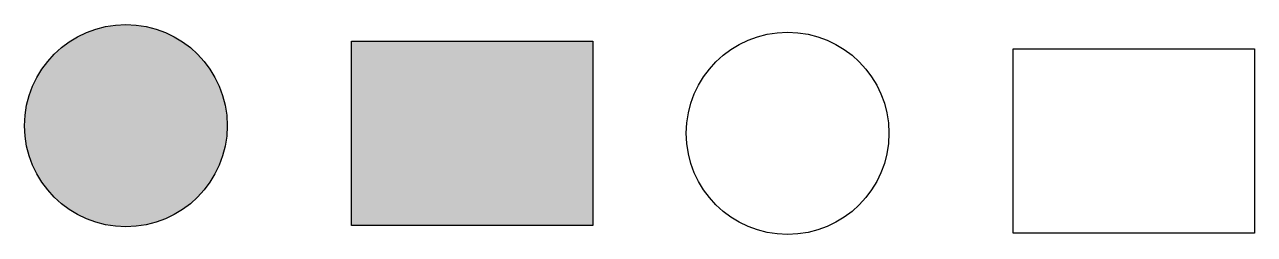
# Model space of a CAD drawing. Header units: millimetres. Extents: x 175 to 803, y 134 to 242.
import ezdxf

# ---------------------------------------------------------------- set-up
doc = ezdxf.new("R2010")
doc.units = ezdxf.units.MM

msp = doc.modelspace()

# ---------------------------------------------------------------- hatches: boundary and pattern name
h = msp.add_hatch(color=256)
h.set_gradient(color1=(255, 0, 0), one_color=1, tint=1, name='INVCYLINDER')
h.paths.add_polyline_path([(174.6, 190.04, 1), (278.11, 190.04, 1)])
h = msp.add_hatch(color=256)
h.set_gradient(color1=(0, 255, 0), color2=(0, 0, 255), centered=1, tint=1, name='INVCYLINDER')
h.paths.add_polyline_path([(341.66, 233.22), (341.66, 139.01), (464.83, 139.01), (464.83, 233.22)])

# ---------------------------------------------------------------- linework, layer by layer
for points in [[(341.66, 233.22), (464.83, 233.22), (464.83, 139.01), (341.66, 139.01)], [(679.71, 229.29), (802.88, 229.29), (802.88, 135.09), (679.71, 135.09)]]:
    msp.add_lwpolyline(points, close=True)
for centre in [(226.35, 190.04), (564.41, 186.12)]:
    msp.add_circle(centre, 51.76)

doc.saveas('drawing.dxf')
